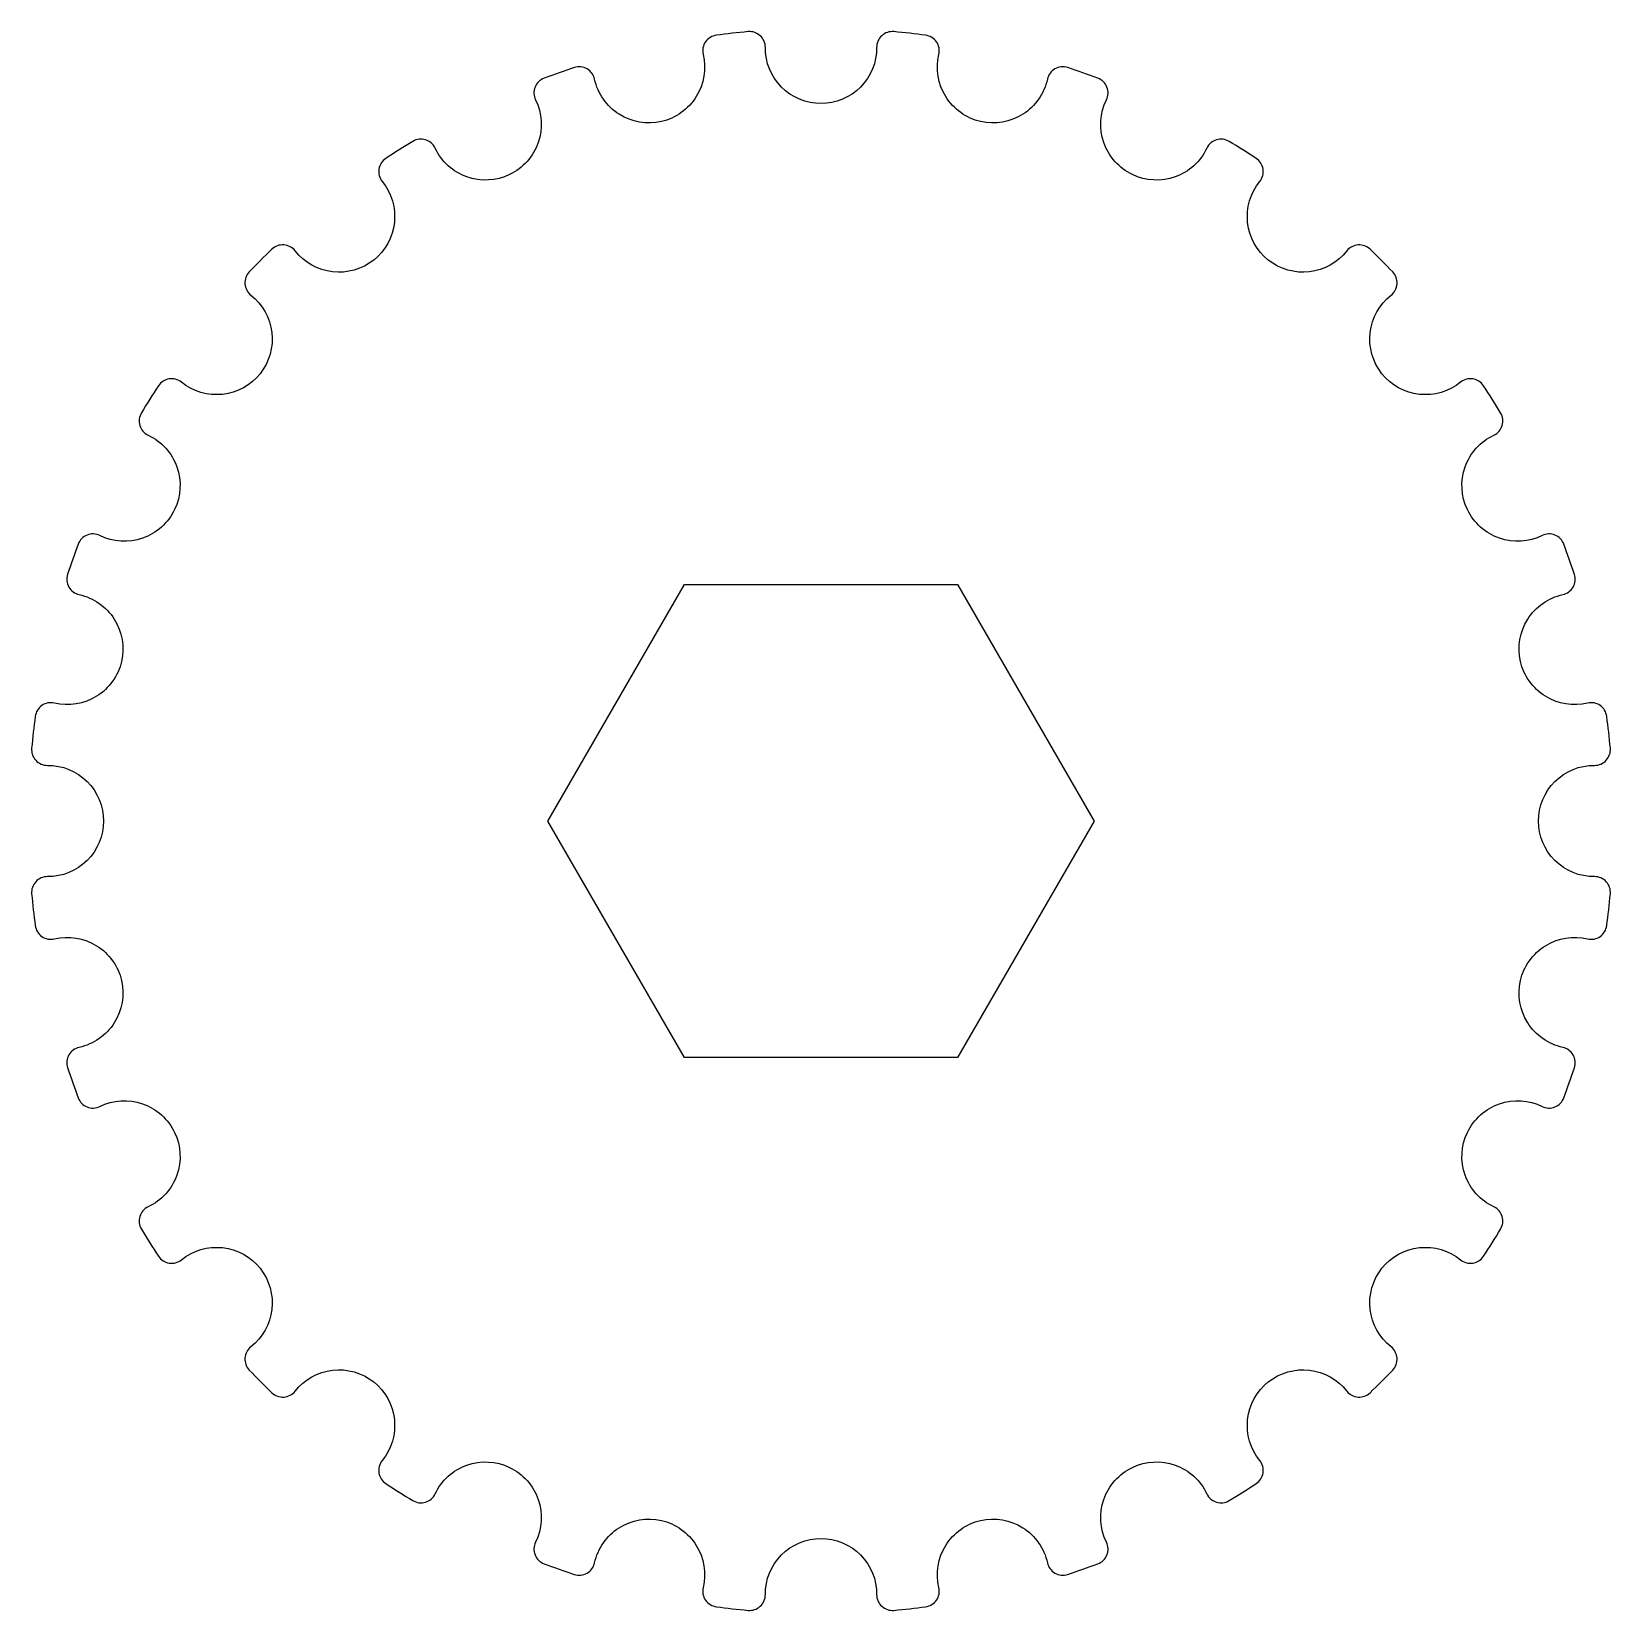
# Model space of a CAD drawing. Header units: inches. Extents: x -0.85 to 0.85, y -0.85 to 0.85.
import ezdxf

# ---------------------------------------------------------------- set-up
doc = ezdxf.new("R2010")
doc.units = ezdxf.units.IN
doc.layers.get('0').update_dxf_attribs({"linetype": 'CONTINUOUS'})

msp = doc.modelspace()

# ---------------------------------------------------------------- linework, layer by layer
msp.add_lwpolyline([(-0.1271, -0.8266, 0.443719), (-0.1128, -0.8472, 0.01009), (-0.0786, -0.8511, 0.444405), (-0.06, -0.8341, -0.416467), (0, -0.7736, -0.416464), (0.06, -0.8341, 0.443719), (0.0785, -0.8511, 0.01009), (0.1128, -0.8472, 0.444405), (0.1271, -0.8266, -0.416467), (0.1721, -0.7542, -0.416464), (0.2441, -0.7998, 0.443719), (0.2659, -0.8123, 0.01009), (0.2985, -0.8009, 0.444405), (0.3078, -0.7776, -0.416467), (0.3357, -0.697, -0.416464), (0.416, -0.7255, 0.443719), (0.44, -0.7328, 0.01009), (0.4692, -0.7144, 0.444405), (0.4731, -0.6896, -0.416467), (0.4823, -0.6048, -0.416464), (0.567, -0.6147, 0.443719), (0.592, -0.6165, 0.01009), (0.6164, -0.5921, 0.444405), (0.6147, -0.567, -0.416467), (0.6048, -0.4823, -0.416464), (0.6896, -0.4731, 0.443719), (0.7144, -0.4693, 0.01009), (0.7327, -0.4401, 0.444405), (0.7255, -0.416, -0.416467), (0.697, -0.3357, -0.416464), (0.7776, -0.3078, 0.443719), (0.8009, -0.2985, 0.01009), (0.8123, -0.266, 0.444405), (0.7998, -0.2441, -0.416467), (0.7542, -0.1721, -0.416464), (0.8266, -0.1271, 0.443719), (0.8472, -0.1128, 0.01009), (0.8511, -0.0786, 0.444405), (0.8341, -0.06, -0.416467), (0.7736, 0, -0.416464), (0.8341, 0.06, 0.443719), (0.8511, 0.0785, 0.01009), (0.8472, 0.1128, 0.444405), (0.8266, 0.1271, -0.416467), (0.7542, 0.1721, -0.416464), (0.7998, 0.2441, 0.443719), (0.8123, 0.2659, 0.01009), (0.8009, 0.2985, 0.444405), (0.7776, 0.3078, -0.416467), (0.697, 0.3357, -0.416464), (0.7255, 0.416, 0.443719), (0.7328, 0.44, 0.01009), (0.7144, 0.4692, 0.444405), (0.6896, 0.4731, -0.416467), (0.6048, 0.4823, -0.416464), (0.6147, 0.567, 0.443719), (0.6165, 0.592, 0.01009), (0.5921, 0.6164, 0.444405), (0.567, 0.6147, -0.416467), (0.4823, 0.6048, -0.416464), (0.4731, 0.6896, 0.443719), (0.4693, 0.7144, 0.01009), (0.4401, 0.7327, 0.444405), (0.416, 0.7255, -0.416467), (0.3357, 0.697, -0.416464), (0.3078, 0.7776, 0.443719), (0.2985, 0.8009, 0.01009), (0.266, 0.8123, 0.444405), (0.2441, 0.7999, -0.416467), (0.1721, 0.7542, -0.416464), (0.1271, 0.8266, 0.443719), (0.1128, 0.8472, 0.01009), (0.0786, 0.8511, 0.444405), (0.06, 0.8341, -0.416467), (0, 0.7736, -0.416464), (-0.06, 0.8341, 0.443719), (-0.0785, 0.8511, 0.01009), (-0.1128, 0.8472, 0.444405), (-0.1271, 0.8266, -0.416467), (-0.1721, 0.7542, -0.416464), (-0.2441, 0.7998, 0.443719), (-0.2659, 0.8123, 0.01009), (-0.2985, 0.8009, 0.444405), (-0.3078, 0.7776, -0.416467), (-0.3357, 0.697, -0.416464), (-0.416, 0.7255, 0.443719), (-0.44, 0.7328, 0.01009), (-0.4692, 0.7144, 0.444405), (-0.4731, 0.6896, -0.416467), (-0.4823, 0.6048, -0.416464), (-0.567, 0.6147, 0.443719), (-0.5921, 0.6165, 0.01009), (-0.6164, 0.5921, 0.444405), (-0.6147, 0.567, -0.416467), (-0.6048, 0.4823, -0.416464), (-0.6896, 0.4731, 0.443719), (-0.7144, 0.4693, 0.01009), (-0.7327, 0.4401, 0.444405), (-0.7255, 0.416, -0.416467), (-0.697, 0.3357, -0.416464), (-0.7776, 0.3078, 0.443719), (-0.8009, 0.2985, 0.01009), (-0.8123, 0.266, 0.444405), (-0.7999, 0.2441, -0.416467), (-0.7542, 0.1721, -0.416464), (-0.8266, 0.1271, 0.443719), (-0.8472, 0.1128, 0.01009), (-0.8511, 0.0786, 0.444405), (-0.8341, 0.06, -0.416467), (-0.7736, 0, -0.416464), (-0.8341, -0.06, 0.443719), (-0.8511, -0.0785, 0.01009), (-0.8472, -0.1128, 0.444405), (-0.8266, -0.1271, -0.416467), (-0.7542, -0.1721, -0.416464), (-0.7999, -0.2441, 0.443719), (-0.8123, -0.2659, 0.01009), (-0.8009, -0.2985, 0.444405), (-0.7776, -0.3078, -0.416467), (-0.697, -0.3357, -0.416464), (-0.7255, -0.416, 0.443719), (-0.7328, -0.44, 0.01009), (-0.7144, -0.4692, 0.444405), (-0.6896, -0.4731, -0.416467), (-0.6048, -0.4823, -0.416464), (-0.6147, -0.567, 0.443719), (-0.6165, -0.592, 0.01009), (-0.5921, -0.6164, 0.444405), (-0.567, -0.6147, -0.416467), (-0.4823, -0.6048, -0.416464), (-0.4731, -0.6896, 0.443719), (-0.4693, -0.7144, 0.01009), (-0.4401, -0.7327, 0.444405), (-0.416, -0.7255, -0.416467), (-0.3357, -0.697, -0.416464), (-0.3078, -0.7776, 0.443719), (-0.2985, -0.8009, 0.01009), (-0.266, -0.8123, 0.444405), (-0.2441, -0.7999, -0.416467), (-0.1721, -0.7542, -0.416464)], format="xyb", close=True)
msp.add_lwpolyline([(0.1472, -0.255), (-0.1472, -0.255), (-0.2944, 0), (-0.1472, 0.255), (0.1472, 0.255), (0.2944, 0)], close=True)

doc.saveas('drawing.dxf')
